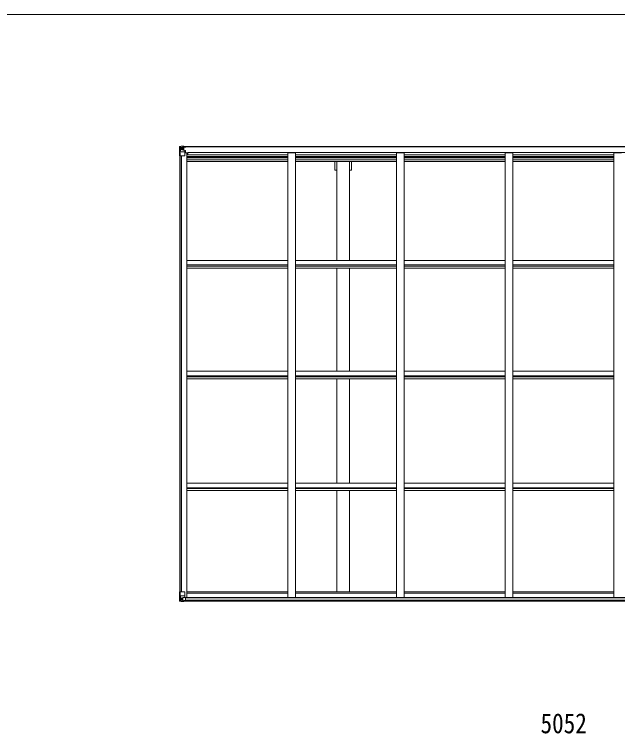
# Model space of a CAD drawing. Units: millimetres at full size, sheet at 1:30; details may follow other scales. Extents: x -8385 to 8479, y -5853 to 5787.
# Drawn here: x 31 to 4006, y 1046 to 5787 of the extents above; entities that cross this region are included whole.
import ezdxf
from ezdxf.enums import TextEntityAlignment as Align

# ---------------------------------------------------------------- set-up
doc = ezdxf.new("R2010")
doc.units = ezdxf.units.MM
doc.header["$LTSCALE"] = 30
for name, color, linetype, lineweight in [('0-1_本体', 4, 'Continuous', 9), ('0-2_部品', 7, 'Continuous', 9), ('0-A_寸法', 6, 'Continuous', 9), ('F-0_240', 7, 'Continuous', 9)]:
    doc.layers.add(name, color=color, linetype=linetype, lineweight=lineweight)
doc.styles.add('ＭＳ ゴシック', font='')
doc.styles.get('ＭＳ ゴシック').set_extended_font_data('MS Gothic')

msp = doc.modelspace()

# ---------------------------------------------------------------- linework, layer by layer
at = {"layer": '0-1_本体'}
for p, q in [((1143.22, 4916.31), (6152.22, 4916.31)), ((1143.22, 4914.25), (6152.22, 4914.25)), ((1121.72, 1980.45), (1121.72, 4855.54)), ((1130.72, 1980.45), (1130.72, 4855.54)), ((1131.42, 1980.45), (1131.42, 4855.54)), ((1153.72, 4874.62), (1166.72, 4874.62)), ((1166.72, 1944.1), (1166.72, 4874.62)), ((1166.72, 4860.97), (1832.72, 4860.97)), ((1166.72, 4851.61), (1832.72, 4851.61)), ((1166.72, 4844.53), (1832.72, 4844.53)), ((1166.72, 4840.75), (1832.72, 4840.75)), ((1174.22, 4876.05), (6121.22, 4876.05)), ((1174.22, 4860.97), (1174.22, 4876.05)), ((1832.72, 4874.01), (1882.72, 4874.01)), ((1832.72, 1944.1), (1832.72, 4874.01)), ((1882.72, 1944.1), (1882.72, 4874.01)), ((1882.72, 4860.97), (2548.72, 4860.97)), ((1882.72, 4851.61), (2548.72, 4851.61)), ((1882.72, 4844.53), (2548.72, 4844.53)), ((1882.72, 4840.75), (2548.72, 4840.75)), ((2548.72, 4874.01), (2598.72, 4874.01)), ((2548.72, 1944.1), (2548.72, 4874.01)), ((2598.72, 1944.1), (2598.72, 4874.01)), ((2598.72, 4860.97), (3264.72, 4860.97)), ((2598.72, 4851.61), (3264.72, 4851.61)), ((2598.72, 4844.53), (3264.72, 4844.53)), ((2598.72, 4840.75), (3264.72, 4840.75)), ((3264.72, 4874.01), (3314.72, 4874.01)), ((3264.72, 1944.1), (3264.72, 4874.01)), ((3314.72, 1944.1), (3314.72, 4874.01)), ((3314.72, 4860.97), (3980.72, 4860.97)), ((3314.72, 4851.61), (3980.72, 4851.61)), ((3314.72, 4844.53), (3980.72, 4844.53)), ((3314.72, 4840.75), (3980.72, 4840.75)), ((3980.72, 4874.01), (4030.72, 4874.01)), ((3980.72, 1944.1), (3980.72, 4874.01)), ((1166.72, 4829.4), (1832.72, 4829.4)), ((1166.72, 4816.58), (1832.72, 4816.58)), ((1882.72, 4829.4), (2548.72, 4829.4)), ((1882.72, 4816.58), (2548.72, 4816.58)), ((2142.72, 4760.31), (2142.72, 4816.58)), ((2155.22, 4165.82), (2155.22, 4816.58)), ((2240.22, 4165.82), (2240.22, 4816.58)), ((2598.72, 4829.4), (3264.72, 4829.4)), ((2598.72, 4816.58), (3264.72, 4816.58)), ((3314.72, 4829.4), (3980.72, 4829.4)), ((3314.72, 4816.58), (3980.72, 4816.58)), ((2142.72, 4760.31), (2155.22, 4760.31)), ((1167.51, 4165.82), (1832.72, 4165.82)), ((1167.51, 4136.74), (1832.72, 4136.74)), ((1167.51, 4127.25), (1832.72, 4127.25)), ((1882.72, 4165.82), (2548.72, 4165.82)), ((1882.72, 4136.74), (2548.72, 4136.74)), ((1882.72, 4127.25), (2548.72, 4127.25)), ((2598.72, 4165.82), (3264.72, 4165.82)), ((2598.72, 4136.74), (3264.72, 4136.74)), ((2598.72, 4127.25), (3264.72, 4127.25)), ((3314.72, 4165.82), (3980.72, 4165.82)), ((3314.72, 4136.74), (3980.72, 4136.74)), ((3314.72, 4127.25), (3980.72, 4127.25)), ((1167.51, 4114.36), (1832.72, 4114.36)), ((1882.72, 4114.36), (2548.72, 4114.36)), ((2155.22, 3435), (2155.22, 4114.36)), ((2240.22, 3435), (2240.22, 4114.36)), ((2598.72, 4114.36), (3264.72, 4114.36)), ((3314.72, 4114.36), (3980.72, 4114.36)), ((1166.72, 3435), (1832.72, 3435)), ((1882.72, 3435), (2548.72, 3435)), ((2598.72, 3435), (3264.72, 3435)), ((3314.72, 3435), (3980.72, 3435)), ((1166.72, 3405.55), (1832.72, 3405.55)), ((1166.72, 3398.48), (1832.72, 3398.48)), ((1166.72, 3385.51), (1832.72, 3385.51)), ((1882.72, 3405.55), (2548.72, 3405.55)), ((1882.72, 3398.48), (2548.72, 3398.48)), ((1882.72, 3385.51), (2548.72, 3385.51)), ((2155.22, 2696.21), (2155.22, 3385.51)), ((2240.22, 2696.21), (2240.22, 3385.51)), ((2598.72, 3405.55), (3264.72, 3405.55)), ((2598.72, 3398.48), (3264.72, 3398.48)), ((2598.72, 3385.51), (3264.72, 3385.51)), ((3314.72, 3405.55), (3980.72, 3405.55)), ((3314.72, 3398.48), (3980.72, 3398.48)), ((3314.72, 3385.51), (3980.72, 3385.51)), ((1167.51, 2696.21), (1832.72, 2696.21)), ((1167.51, 2666.48), (1832.72, 2666.48)), ((1167.51, 2661.85), (1832.72, 2661.85)), ((1882.72, 2696.21), (2548.72, 2696.21)), ((1882.72, 2666.48), (2548.72, 2666.48)), ((1882.72, 2661.85), (2548.72, 2661.85)), ((2598.72, 2696.21), (3264.72, 2696.21)), ((2598.72, 2666.48), (3264.72, 2666.48)), ((2598.72, 2661.85), (3264.72, 2661.85)), ((3314.72, 2696.21), (3980.72, 2696.21)), ((3314.72, 2666.48), (3980.72, 2666.48)), ((3314.72, 2661.85), (3980.72, 2661.85)), ((1167.51, 2648.83), (1832.72, 2648.83)), ((1882.72, 2648.83), (2548.72, 2648.83)), ((2155.22, 2648.83), (2155.22, 1981.32)), ((2240.22, 2648.83), (2240.22, 1981.32)), ((2598.72, 2648.83), (3264.72, 2648.83)), ((3314.72, 2648.83), (3980.72, 2648.83)), ((1157.68, 1944.1), (6153.72, 1944.1)), ((1166.72, 1981.32), (1832.72, 1981.32)), ((1166.72, 1972.2), (1832.72, 1972.2)), ((1882.72, 1981.32), (2548.72, 1981.32)), ((1882.72, 1972.2), (2548.72, 1972.2)), ((2598.72, 1981.32), (3264.72, 1981.32)), ((2598.72, 1972.2), (3264.72, 1972.2)), ((3314.72, 1981.32), (3980.72, 1981.32)), ((3314.72, 1972.2), (3980.72, 1972.2)), ((1148.22, 1918.65), (6147.22, 1918.65)), ((1158.22, 1941.74), (6137.22, 1941.74)), ((1158.22, 1926.08), (6137.22, 1926.08))]:
    msp.add_line(p, q, dxfattribs=at)
msp.add_lwpolyline([(2240.22, 4760.31), (2252.72, 4760.31), (2252.72, 4816.58)], dxfattribs=at)
at = {"layer": '0-2_部品'}
for p, q in [((1119.72, 4916.25), (1119.72, 4916.21)), ((1120.66, 4917.25), (1120.66, 4917.25)), ((1120.66, 4917.21), (1120.66, 4917.25)), ((1129.63, 4917.64), (1121.7, 4917.17)), ((1122.56, 4916.2), (1122.56, 4916.13)), ((1122.56, 4855.54), (1122.56, 4916.13)), ((1123.11, 4882.42), (1127.25, 4894.51)), ((1126.53, 4912.75), (1123.8, 4916.42)), ((1127.39, 4909.25), (1129.72, 4909.3)), ((1127.39, 4895.77), (1127.39, 4909.25)), ((1129.72, 4895.74), (1127.39, 4895.77)), ((1141.72, 4918.43), (1129.72, 4917.65)), ((1129.72, 4909.3), (1141.72, 4909.3)), ((1129.72, 4895.74), (1141.72, 4895.74)), ((1129.72, 4895.74), (1129.72, 4895.74)), ((1135.2, 4902.1), (1135.2, 4901.14)), ((1140.72, 4909.3), (1141.72, 4909.3)), ((1148.22, 4918.94), (1141.72, 4918.54)), ((1141.72, 4892.45), (1141.72, 4918.54)), ((1141.72, 4917.66), (1148.22, 4918.06)), ((1143.22, 4912.84), (1141.72, 4912.84)), ((1143.22, 4909.3), (1141.72, 4909.3)), ((1143.22, 4895.74), (1141.72, 4895.74)), ((1142.54, 4892.19), (1152.89, 4890.53)), ((1142.54, 4891.55), (1142.54, 4892.19)), ((1152.89, 4889.9), (1142.54, 4891.55)), ((1148.22, 4917.13), (1143.22, 4917.04)), ((1143.72, 4912.48), (1143.22, 4912.48)), ((1147.22, 4907.55), (1143.22, 4907.55)), ((1147.22, 4899.34), (1143.22, 4899.34)), ((1143.33, 4911.18), (1147.22, 4911.18)), ((1143.71, 4911.38), (1143.71, 4911.55)), ((1143.71, 4911.55), (1143.72, 4911.55)), ((1143.72, 4913.5), (1143.72, 4911.55)), ((1151.72, 4913.5), (1143.72, 4913.5)), ((1151.72, 4913.48), (1143.72, 4913.48)), ((1153.72, 4911.63), (1143.72, 4911.55)), ((1147.22, 4891.44), (1147.22, 4911.41)), ((1148.22, 4918.06), (1148.22, 4918.94)), ((1148.22, 4917.54), (1148.22, 4918.06)), ((1148.22, 4917.54), (1148.22, 4917.13)), ((1148.22, 4917.13), (1148.22, 4916.31)), ((1152.89, 4890.53), (1152.89, 4889.9)), ((1153.17, 4890.46), (1157.22, 4890.42)), ((1153.22, 4916.74), (1153.22, 4916.31)), ((1153.52, 4916.74), (1153.22, 4916.74)), ((1153.52, 4916.74), (1155.21, 4916.31)), ((1153.72, 4913.24), (1158.72, 4913.24)), ((1153.72, 4911.63), (1153.72, 4913.24)), ((1153.72, 4856.54), (1153.72, 4889.64)), ((1158.22, 4890.41), (1157.22, 4890.42)), ((1157.22, 4888.69), (1158.22, 4888.69)), ((1158.22, 4875.23), (1158.22, 4890.41)), ((1158.72, 4914.25), (1158.72, 4913.24)), ((1158.72, 4913.24), (1159.72, 4913.24)), ((1159.72, 4913.24), (1159.72, 4914.25)), ((1159.72, 4913.24), (1159.72, 4911.68)), ((1159.72, 4911.56), (1159.72, 4911.68)), ((1122.56, 4855.54), (1152.72, 4855.54)), ((1123.11, 4882.42), (1129.72, 4882.21)), ((1129.72, 4882.21), (1153.72, 4882.21)), ((1158.22, 4878.54), (1153.72, 4878.54)), ((1174.22, 4875.23), (1153.72, 4875.23)), ((1119.72, 1980.45), (1152.72, 1980.45)), ((1119.72, 1919.74), (1119.72, 1980.45)), ((1122.56, 1980.45), (1122.56, 1919.86)), ((1123.11, 1953.56), (1129.72, 1953.78)), ((1123.11, 1953.56), (1127.25, 1941.48)), ((1129.72, 1953.78), (1153.72, 1953.78)), ((1141.72, 1944.23), (1148.22, 1944.23)), ((1141.72, 1944.23), (1141.72, 1917.45)), ((1152.89, 1946.09), (1142.54, 1944.44)), ((1142.54, 1944.44), (1142.54, 1944.23)), ((1145.24, 1944.23), (1152.89, 1945.46)), ((1148.22, 1944.23), (1157.22, 1944.2)), ((1152.89, 1945.46), (1152.89, 1946.09)), ((1153.72, 1979.45), (1153.72, 1946.35)), ((1120.66, 1918.78), (1120.66, 1918.73)), ((1129.63, 1918.35), (1121.7, 1918.82)), ((1122.56, 1919.79), (1122.56, 1919.86)), ((1126.53, 1923.24), (1123.8, 1919.57)), ((1129.72, 1940.25), (1127.39, 1940.22)), ((1127.39, 1940.22), (1127.39, 1926.74)), ((1127.39, 1926.74), (1129.72, 1926.68)), ((1129.72, 1940.25), (1129.72, 1940.25)), ((1141.72, 1940.25), (1129.72, 1940.25)), ((1129.72, 1926.69), (1141.72, 1926.69)), ((1141.72, 1917.56), (1129.72, 1918.34)), ((1134.24, 1933.89), (1134.24, 1934.85)), ((1148.22, 1917.05), (1148.22, 1922.99)), ((1157.22, 1922.42), (1148.22, 1922.37)), ((1158.22, 1943.29), (1158.22, 1923.14))]:
    msp.add_line(p, q, dxfattribs=at)
for points in [[(1119.72, 4916.21), (1119.72, 4855.54), (1122.56, 4855.54)], [(1120.66, 4917.25), (1129.72, 4917.81), (1141.72, 4918.54)], [(1133.28, 4903.06), (1132.32, 4903.06), (1132.32, 4904.02), (1133.28, 4904.02)], [(1134.24, 4904.98), (1134.24, 4905.94), (1135.2, 4905.94), (1135.2, 4904.98)], [(1135.2, 4901.14), (1134.24, 4901.14), (1134.24, 4902.1)], [(1136.16, 4904.02), (1137.12, 4904.02), (1137.12, 4903.06), (1136.16, 4903.06)], [(1148.22, 4917.54), (1143.22, 4917.54), (1143.22, 4892.08)], [(1158.72, 4911.51), (1143.72, 4911.38), (1143.71, 4911.38)], [(1143.72, 4912.48), (1151.72, 4912.48), (1151.72, 4914.25)], [(1153.72, 4911.63), (1153.72, 4911.62), (1159.72, 4911.68)], [(1157.22, 4890.42), (1157.22, 4888.69), (1153.72, 4888.67)], [(1120.66, 1918.73), (1129.72, 1918.18), (1148.22, 1917.05)], [(1133.28, 1931.97), (1132.32, 1931.97), (1132.32, 1932.93), (1133.28, 1932.93)], [(1134.24, 1934.85), (1135.2, 1934.85), (1135.2, 1933.89)], [(1135.2, 1931.01), (1135.2, 1930.05), (1134.24, 1930.05), (1134.24, 1931.01)], [(1136.16, 1932.93), (1137.12, 1932.93), (1137.12, 1931.97), (1136.16, 1931.97)], [(1158.22, 1923.14), (1158.21, 1923.03), (1148.22, 1922.99)]]:
    msp.add_lwpolyline(points, dxfattribs=at)
for centre in [(1134.72, 4903.54), (1134.72, 1932.45)]:
    msp.add_circle(centre, 5.3, dxfattribs=at)
for centre, radius, start, end in [((1120.72, 4916.26), 1, 93.50017, 180.00079), ((1120.72, 4916.25), 0.999, 93.4424, 179.95083), ((1120.72, 4916.21), 0.999, 93.4424, 179.95083), ((1121.87, 4929.86), 12.7, 269.24466, 275.10311), ((1123.84, 4916.25), 1.28, 131.17831, 182.45895), ((1133.28, 4904.98), 0.96, 270, 0), ((1133.28, 4902.1), 0.96, 0, 90), ((1136.16, 4904.98), 0.96, 180, 270), ((1136.16, 4902.1), 0.96, 90, 180), ((1142.65, 4893.12), 0.937, 182.32209, 263.26766), ((1142.65, 4892.48), 0.937, 182.32209, 263.26766), ((1143.72, 4914), 0.5, 179.99802, 269.99691), ((1143.72, 4913.98), 0.5, 180.00109, 270.00109), ((1143.72, 4911.05), 0.5, 90.52895, 180.04464), ((1143.73, 4910.87), 0.513, 91.88028, 181.04707), ((1152.78, 4889.6), 0.937, 2.32209, 83.26766), ((1152.78, 4888.97), 0.937, 2.32209, 83.26766), ((1158.86, 4919.2), 7.69, 268.96999, 276.43426), ((1152.72, 4856.54), 1, 270, 0), ((1142.65, 1943.5), 0.937, 96.73234, 129.06602), ((1152.72, 1979.45), 1, 0, 90), ((1152.78, 1947.02), 0.937, 276.73234, 357.67791), ((1152.78, 1946.39), 0.937, 276.73234, 357.67791), ((1120.72, 1919.78), 0.999, 180.04917, 266.5576), ((1120.72, 1919.74), 0.999, 180.04917, 266.5576), ((1120.72, 1919.73), 1, 179.99921, 266.49983), ((1121.87, 1906.13), 12.7, 84.89689, 90.75534), ((1123.84, 1919.74), 1.28, 177.54105, 228.82169), ((1133.28, 1933.89), 0.96, 270, 0), ((1133.28, 1931.01), 0.96, 0, 90), ((1136.16, 1933.89), 0.96, 180, 270), ((1136.16, 1931.01), 0.96, 90, 180)]:
    msp.add_arc(centre, radius, start, end, dxfattribs=at)
for centre, major_axis, ratio, start_param, end_param in [((1321.66, 4929.57), (201, 12.36), 0.060933, 3.1373463, 3.1378449), ((1122.66, 4917.33), (2, 0.12), 0.060933, 3.1378449, 4.2119296), ((1123.83, 4884.77), (0.85, 2.32), 0.403757, 2.3087461, 3.2744049), ((1122.85, 4914.24), (-0.02, 3), 0.466854, 5.5234897, 6.1575023), ((1124.51, 4909.16), (0.03, 5), 0.573921, 4.7320603, 5.5159136), ((1125.98, 4895.79), (0, 3), 0.468246, 4.2703918, 4.7058971), ((1047.97, 4909.3), (81.75, 0), 0.061163, 0, 0.0007725), ((1123.83, 1951.22), (0.85, -2.32), 0.403757, 3.0087805, 3.9744392), ((1157.22, 1943.29), (1, -0.021), 0.906239, 0.0187047, 1.589501), ((1122.66, 1918.66), (2, -0.12), 0.060933, 2.0712557, 3.1453404), ((1321.66, 1906.42), (201, -12.36), 0.060933, 3.1453404, 3.145839), ((1122.85, 1921.75), (-0.02, -3), 0.466854, 0.125683, 0.7596956), ((1124.51, 1926.82), (0.03, -5), 0.573921, 0.7672717, 1.551125), ((1125.98, 1940.19), (0, -3), 0.468246, 1.5772882, 2.0127935), ((1047.97, 1926.69), (81.75, 0), 0.061163, 6.2824128, 6.2831853), ((1157.22, 1923.13), (1, 0.012), 0.707053, 4.7036637, 6.124411)]:
    msp.add_ellipse(centre, major_axis=major_axis, ratio=ratio, start_param=start_param, end_param=end_param, dxfattribs=at)
at = {"layer": 'F-0_240', "color": 5}
msp.add_line((-8385.45, 5787.34), (8054.55, 5787.34), dxfattribs=at)

# ---------------------------------------------------------------- texts
at = {"layer": '0-A_寸法', "color": 7, "style": 'ＭＳ ゴシック', "width": 0.85}
msp.add_text('5052', height=132, dxfattribs=at).set_placement((3497.72, 1008.89), align=Align.BOTTOM_LEFT)

doc.saveas('drawing.dxf')
